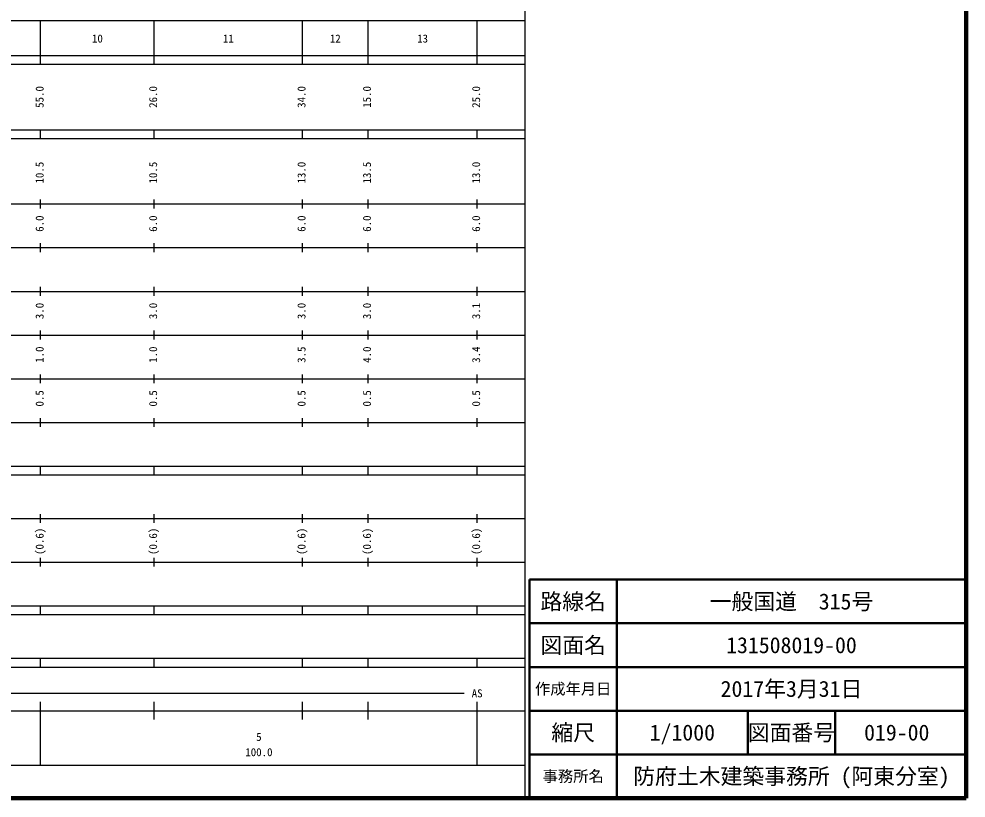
# Model space of a CAD drawing. Units: millimetres on the paper, enlarged 1000 times. Extents: x 40000 to 680000, y 20000 to 380000.
# Drawn here: x 463026 to 680000, y 20000 to 198357 of the extents above; entities that cross this region are included whole.
import ezdxf
from ezdxf.enums import TextEntityAlignment as Align

# ---------------------------------------------------------------- set-up
doc = ezdxf.new("R2010")
doc.units = ezdxf.units.MM
doc.header["$LTSCALE"] = 1000
for name, color, linetype, lineweight in [('M-TTL', 2, 'Continuous', 140), ('M-TTL-BAND', 7, 'Continuous', 25), ('M-TTL-FRAM', 2, 'Continuous', 50), ('M-TTL-LINE', 7, 'Continuous', 50)]:
    doc.layers.add(name, color=color, linetype=linetype, lineweight=lineweight)
doc.layers.add('M-TTL-TXT', color=7, linetype='Continuous')
doc.styles.add('ＭＳ ゴシック', font='')
doc.styles.get('ＭＳ ゴシック').set_extended_font_data('MS Gothic')

msp = doc.modelspace()

# ---------------------------------------------------------------- linework, layer by layer
at = {"layer": 'M-TTL'}
for p, q in [((680000, 20000), (680000, 380000)), ((40000, 20000), (680000, 20000))]:
    msp.add_line(p, q, dxfattribs=at)
at = {"layer": 'M-TTL-BAND'}
for p, q in [((579000, 20000), (579000, 370000)), ((68000, 198000), (579000, 198000)), ((468000, 188000), (468000, 198000)), ((494000, 188000), (494000, 198000)), ((528000, 188000), (528000, 198000)), ((543000, 188000), (543000, 198000)), ((568000, 188000), (568000, 198000)), ((40000, 190000), (579000, 190000)), ((40000, 188000), (579000, 188000)), ((40000, 173000), (579000, 173000)), ((468000, 171000), (468000, 173000)), ((494000, 171000), (494000, 173000)), ((528000, 171000), (528000, 173000)), ((543000, 171000), (543000, 173000)), ((568000, 171000), (568000, 173000)), ((40000, 171000), (579000, 171000)), ((468000, 155000), (468000, 157000)), ((494000, 155000), (494000, 157000)), ((528000, 155000), (528000, 157000)), ((543000, 155000), (543000, 157000)), ((568000, 155000), (568000, 157000)), ((40000, 156000), (579000, 156000)), ((46000, 146000), (579000, 146000)), ((468000, 145000), (468000, 147000)), ((494000, 145000), (494000, 147000)), ((528000, 145000), (528000, 147000)), ((543000, 145000), (543000, 147000)), ((568000, 145000), (568000, 147000)), ((468000, 135000), (468000, 137000)), ((494000, 135000), (494000, 137000)), ((528000, 135000), (528000, 137000)), ((543000, 135000), (543000, 137000)), ((568000, 135000), (568000, 137000)), ((52000, 136000), (579000, 136000)), ((46000, 126000), (579000, 126000)), ((468000, 125000), (468000, 127000)), ((494000, 125000), (494000, 127000)), ((528000, 125000), (528000, 127000)), ((543000, 125000), (543000, 127000)), ((568000, 125000), (568000, 127000)), ((52000, 116000), (579000, 116000)), ((468000, 115000), (468000, 117000)), ((494000, 115000), (494000, 117000)), ((528000, 115000), (528000, 117000)), ((543000, 115000), (543000, 117000)), ((568000, 115000), (568000, 117000)), ((468000, 105000), (468000, 107000)), ((494000, 105000), (494000, 107000)), ((528000, 105000), (528000, 107000)), ((543000, 105000), (543000, 107000)), ((568000, 105000), (568000, 107000)), ((46000, 106000), (579000, 106000)), ((40000, 96000), (579000, 96000)), ((468000, 94000), (468000, 96000)), ((494000, 94000), (494000, 96000)), ((528000, 94000), (528000, 96000)), ((543000, 94000), (543000, 96000)), ((568000, 94000), (568000, 96000)), ((40000, 94000), (579000, 94000)), ((468000, 83000), (468000, 85000)), ((494000, 83000), (494000, 85000)), ((528000, 83000), (528000, 85000)), ((543000, 83000), (543000, 85000)), ((568000, 83000), (568000, 85000)), ((49000, 84000), (579000, 84000)), ((40000, 74000), (579000, 74000)), ((468000, 73000), (468000, 75000)), ((494000, 73000), (494000, 75000)), ((528000, 73000), (528000, 75000)), ((543000, 73000), (543000, 75000)), ((568000, 73000), (568000, 75000)), ((40000, 64000), (579000, 64000)), ((468000, 62000), (468000, 64000)), ((494000, 62000), (494000, 64000)), ((528000, 62000), (528000, 64000)), ((543000, 62000), (543000, 64000)), ((568000, 62000), (568000, 64000)), ((40000, 62000), (579000, 62000)), ((40000, 52000), (579000, 52000)), ((40000, 50000), (579000, 50000)), ((468000, 50000), (468000, 52000)), ((494000, 50000), (494000, 52000)), ((528000, 50000), (528000, 52000)), ((543000, 50000), (543000, 52000)), ((568000, 50000), (568000, 52000)), ((71000, 44000), (565000, 44000)), ((468000, 27500), (468000, 42000)), ((494000, 38000), (494000, 42000)), ((528000, 38000), (528000, 42000)), ((543000, 38000), (543000, 42000)), ((568000, 27500), (568000, 42000)), ((40000, 40000), (579000, 40000)), ((68000, 27500), (579000, 27500))]:
    msp.add_line(p, q, dxfattribs=at)
at = {"layer": 'M-TTL-FRAM'}
for p, q in [((680000, 70000), (580000, 70000)), ((580000, 70000), (580000, 20000))]:
    msp.add_line(p, q, dxfattribs=at)
at = {"layer": 'M-TTL-LINE'}
for p, q in [((600000, 70000), (600000, 20000)), ((680000, 60000), (580000, 60000)), ((680000, 50000), (580000, 50000)), ((680000, 40000), (580000, 40000)), ((630000, 40000), (630000, 30000)), ((650000, 40000), (650000, 30000)), ((680000, 30000), (580000, 30000))]:
    msp.add_line(p, q, dxfattribs=at)

# ---------------------------------------------------------------- texts
at = {"layer": 'M-TTL-BAND', "style": 'ＭＳ ゴシック'}
for s, p in [('10', (481000, 192405)), ('11', (511000, 192405)), ('12', (535500, 192405)), ('13', (555500, 192405)), ('AS', (568000, 42500)), ('5', (518000, 32523)), ('100.0', (518000, 29033))]:
    msp.add_text(s, height=1833, dxfattribs=at).set_placement(p, align=Align.BOTTOM_CENTER)
for s, p in [('55.0', (469223, 180500)), ('26.0', (495223, 180500)), ('34.0', (529223, 180500)), ('15.0', (544223, 180500)), ('25.0', (569223, 180500)), ('10.5', (469223, 163174)), ('10.5', (495223, 163174)), ('13.0', (529223, 163174)), ('13.5', (544223, 163174)), ('13.0', (569223, 163174)), ('6.0', (469223, 151500)), ('6.0', (495223, 151500)), ('6.0', (529223, 151500)), ('6.0', (544223, 151500)), ('6.0', (569223, 151500)), ('3.0', (469223, 131500)), ('3.0', (495223, 131500)), ('3.0', (529223, 131500)), ('3.0', (544223, 131500)), ('3.1', (569223, 131500)), ('1.0', (469223, 121500)), ('1.0', (495223, 121500)), ('3.5', (529223, 121500)), ('4.0', (544223, 121500)), ('3.4', (569223, 121500)), ('0.5', (469223, 111500)), ('0.5', (495223, 111500)), ('0.5', (529223, 111500)), ('0.5', (544223, 111500)), ('0.5', (569223, 111500)), ('(0.6)', (469223, 78764)), ('(0.6)', (495223, 78764)), ('(0.6)', (529223, 78764)), ('(0.6)', (544223, 78764)), ('(0.6)', (569223, 78764))]:
    msp.add_text(s, height=1833, rotation=90, dxfattribs=at).set_placement(p, align=Align.BOTTOM_CENTER)
at = {"layer": 'M-TTL-TXT', "style": 'ＭＳ ゴシック'}
for s, height, p in [('路線名', 3666, (590000, 65000)), ('路線名', 3666, (590000, 65000)), ('一般国道\u3000315号', 3666, (640000, 65000)), ('図面名', 3666, (590000, 55000)), ('図面名', 3666, (590000, 55000)), ('131508019-00', 3666, (640000, 55000)), ('作成年月日', 2566, (590000, 45000)), ('作成年月日', 2566, (590000, 45000)), ('2017年3月31日', 3666, (640000, 45000)), ('縮尺', 3666, (590000, 35000)), ('縮尺', 3666, (590000, 35000)), ('1/1000', 3666, (615000, 35000)), ('図面番号', 3666, (640000, 35000)), ('図面番号', 3666, (640000, 35000)), ('019-00', 3666, (664125, 35000)), ('事務所名', 2566, (590000, 25000)), ('事務所名', 2566, (590000, 25000)), ('防府土木建築事務所 (阿東分室)', 3666, (640000, 25000))]:
    msp.add_text(s, height=height, dxfattribs=at).set_placement(p, align=Align.MIDDLE_CENTER)

doc.saveas('drawing.dxf')
